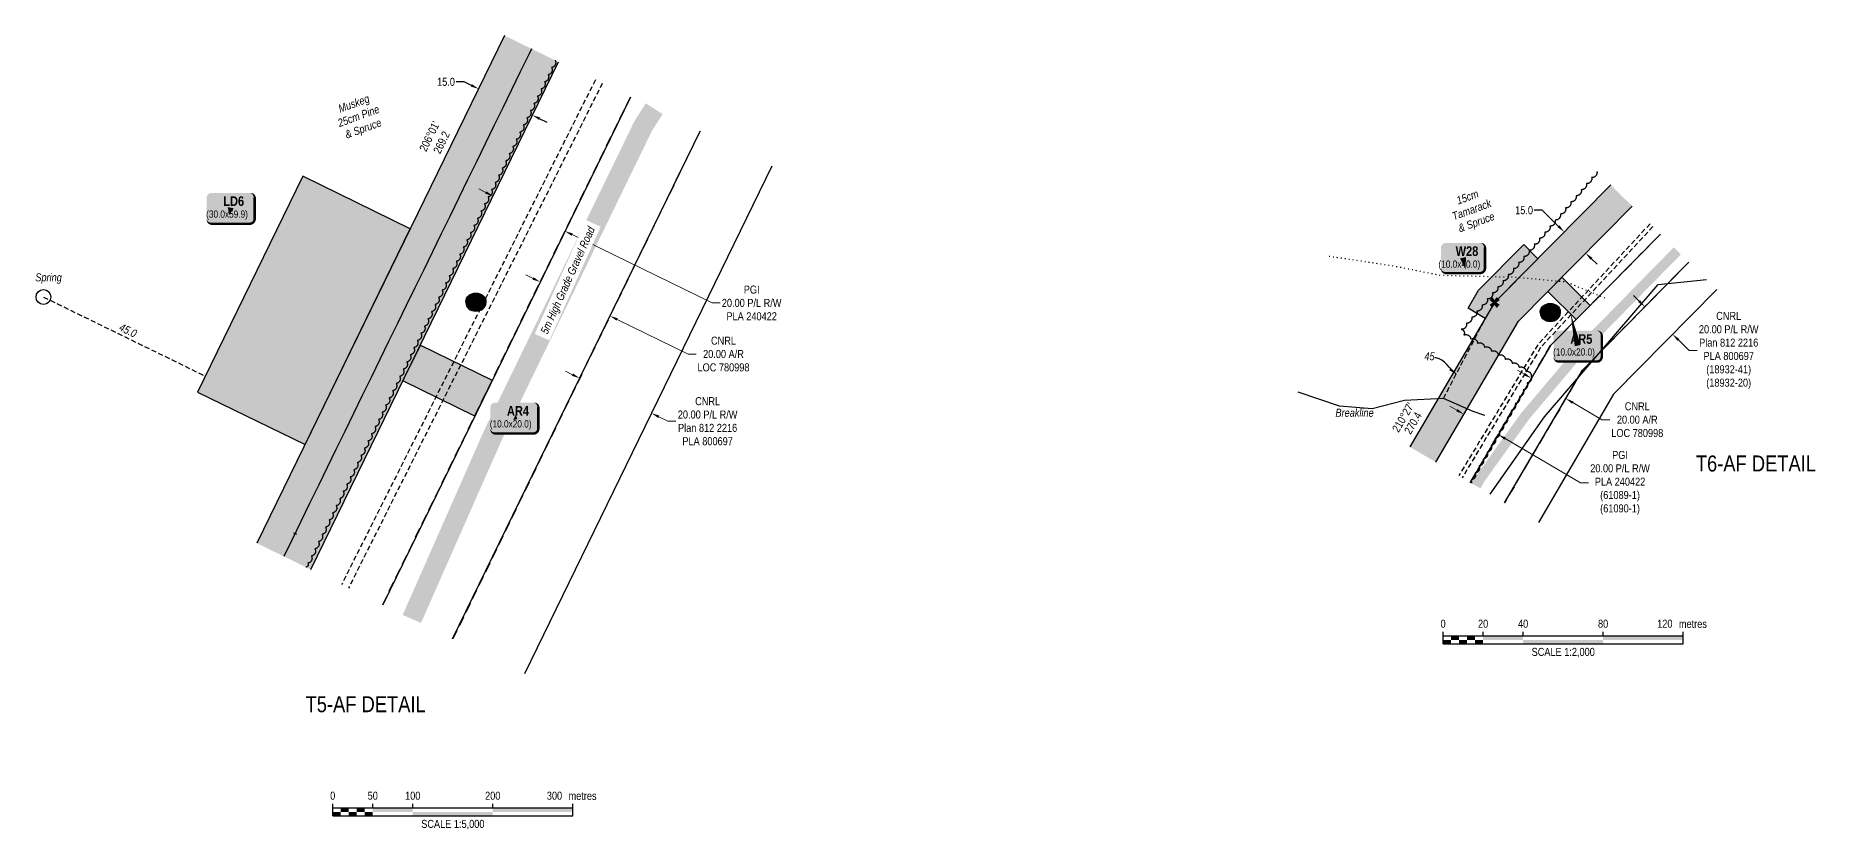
# Model space of a CAD drawing. Extents: x 406232 to 435383, y 6039561 to 6052989.
# Drawn here: x 433159 to 435383, y 6040658 to 6041649 of the extents above; entities that cross this region are included whole.
import ezdxf
from ezdxf.enums import TextEntityAlignment as Align

# ---------------------------------------------------------------- set-up
doc = ezdxf.new("R2010")
doc.units = 0
doc.header["$LTSCALE"] = 5
doc.header["$PDSIZE"] = 0.5
for name, pattern in [('0', [1, 1, 0]), ('foc-ACCESSROAD', [3.75, 2.5, -1.25]), ('foc-TIELINE', [1.875, 1.25, -0.625]), ('foc-TOPO', [1, 0.2, -0.8]), ('UG_PIPE', [1.875, 1.25, -0.625])]:
    doc.linetypes.add(name, pattern=pattern)
doc.layers.get('Defpoints').update_dxf_attribs({"color": 9})
for name, color, linetype in [('AS-PIPE-UG', 44, 'UG_PIPE'), ('AS-ROADS', 254, 'Continuous'), ('DETAIL-T', 7, 'Continuous'), ('F-AR', 190, 'foc-ACCESSROAD'), ('F-RW', 190, 'Continuous'), ('L-BD', 7, 'Continuous'), ('L-MON', 1, 'Continuous'), ('P-BUFFER-H 100m', 191, 'Continuous'), ('P-CHAINAGE-CL', 201, 'foc-TIELINE'), ('P-CROSSINGS', 250, 'Continuous'), ('P-PROPOSED', 10, 'Continuous'), ('P-PROPOSED-H', 21, 'Continuous'), ('P-TEMP-BLOCKS', 250, 'Continuous'), ('P-TEMP-H', 41, 'Continuous'), ('P-TEMP_LOG DECK', 46, 'Continuous'), ('P-TEMP_WORKSPACE', 46, 'Continuous'), ('P-TXT', 4, 'Continuous'), ('P-WORKAREA', 113, 'Continuous'), ('P-WORKAREA-H', 111, 'Continuous'), ('T-BUSH', 110, '0'), ('T-BUSH-T', 110, 'Continuous'), ('T-CREEK', 160, 'Continuous'), ('T-SLOPE', 48, 'Continuous'), ('T-TIE', 201, 'foc-TIELINE'), ('T-VEGETATION-CHANGE', 104, 'foc-TOPO'), ('WETLAND', 143, 'Continuous')]:
    doc.layers.add(name, color=color, linetype=linetype)
for name, color, linetype, lineweight in [('F-AR-T', 190, 'Continuous', 9), ('F-RW-T', 190, 'Continuous', 9), ('P-CHAINAGE-T', 201, 'Continuous', 18), ('T-TEXT', 48, 'Continuous', 18), ('T-TIE-T', 201, 'Continuous', 18)]:
    doc.layers.add(name, color=color, linetype=linetype, lineweight=lineweight)
doc.styles.add('80', font='ARIALN.TTF', dxfattribs={"height": 10})
doc.styles.add('80CG', font='ARIALN.TTF', dxfattribs={"height": 10})
doc.styles.add('80L', font='ARIALN.TTF', dxfattribs={"height": 10})
doc.styles.add('80LS', font='ARIALNI.TTF', dxfattribs={"height": 10})
doc.styles.add('BOLD', font='ARIALNB.TTF')
doc.styles.add('Crossing', font='ARIALN.TTF', dxfattribs={"height": 10})
doc.dimstyles.new('Compass 5 000', dxfattribs={"dimscale": 5, "dimtxt": 9, "dimasz": 2, "dimexe": 0.2, "dimexo": 0.0625, "dimgap": 0.5, "dimtad": 0, "dimtih": 1, "dimtoh": 1, "dimzin": 0, "dimdsep": 46, "dimtxsty": '80CG', "dimcen": 0.1, "dimse1": 1, "dimse2": 1, "dimclrd": 256, "dimclrt": 256, "dimaunit": 1, "dimadec": 4, "dimazin": 0, "dimtfac": 0.06, "dimtofl": 0, "dimtmove": 0, "dimatfit": 1, "dimfxl": 0.2, "dimtolj": 1, "dimtzin": 0, "dimlwd": -1, "dimarcsym": 0})

# ---------------------------------------------------------------- blocks, each defined once
blk = doc.blocks.new('*D1006')
at = {"layer": 'Defpoints', "color": 0, "transparency": 16777216}
for p in [(433736.8660698337, 6041632.67573477), (433804.2290846938, 6041599.780570769), (433712.4106758269, 6041582.595757368)]:
    blk.add_point(p, dxfattribs=at)
at = {"layer": 'P-TXT', "transparency": 16777216}
for p, q in [((433694.4390043833, 6041591.371805779), (433684.4390043835, 6041591.37180578)), ((433703.4248401071, 6041586.983781572), (433694.4390043833, 6041591.371805779)), ((433788.7595264066, 6041545.312569162), (433797.7453621263, 6041540.924544957))]:
    blk.add_line(p, q, dxfattribs=at)
for points in [[(433704.1561774747, 6041588.48142086), (433702.6935027395, 6041585.486142286), (433712.4106758269, 6041582.595757368)], [(433789.4908637742, 6041546.810208449), (433788.0281890391, 6041543.814929875), (433779.773690687, 6041549.700593366)]]:
    blk.add_solid(points, dxfattribs=at)
at = {"layer": 'P-TXT', "transparency": 16777216, "insert": (433671.6866169344, 6041591.37180578), "char_height": 10, "attachment_point": 5, "style": '80CG'}
blk.add_mtext('\\A1;15.0', dxfattribs=at)
blk = doc.blocks.new('xing3')
h = blk.add_hatch(color=250)
h.dxf.hatch_style = 1
edge = h.paths.add_edge_path()
edge.add_ellipse((0, -2.047489049626165), major_axis=(-12.5, 0), ratio=0.8162973455633619, start_angle=0, end_angle=180)
edge.add_line((12.5, -2.047489049626165), (12.5, 0))
edge.add_ellipse((0, 0), major_axis=(-12.5, 0), ratio=0.8162973455633619, start_angle=0, end_angle=180, ccw=False)
edge.add_line((-12.5, 0), (-12.5, -2.047489049626165))
at = {"layer": 'P-BUFFER-H 100m'}
h = blk.add_hatch(color=256, dxfattribs=at)
h.dxf.hatch_style = 1
edge = h.paths.add_edge_path()
edge.add_ellipse((0, 0), major_axis=(-12.5, 0), ratio=0.8162973455633619, start_angle=0, end_angle=360)
at = {"color": 250}
blk.add_ellipse((0, 0), major_axis=(-12.5, 0), ratio=0.8162973455633619, dxfattribs=at)
blk.add_ellipse((0, -2.047489049626165), major_axis=(-12.5, 0), ratio=0.8162973455633619, start_param=0, end_param=3.141592653589793, dxfattribs=at)
at = {"color": 250, "style": 'Crossing'}
blk.add_attdef('CROSSING', text='', height=9, dxfattribs=at).set_placement((0.08916442567715421, 0.0199513138486509), align=Align.MIDDLE_CENTER)
at = {"color": 250, "style": 'Crossing', "flags": 1}
for tag, p in [('DESCRIPTION', (0.08916442567715421, -25.770021277247)), ('OWNER', (0.08916442567715421, -12.49201765665748)), ('LOCATION', (0.08916442567715421, -39.30337514164421)), ('DWG_REF', (0.08916442567715421, -52.83672900604233))]:
    blk.add_attdef(tag, text='', height=9, dxfattribs=at).set_placement(p, align=Align.MIDDLE_CENTER)
blk = doc.blocks.new('*U1005')
h = blk.add_hatch(color=111)
edge = h.paths.add_edge_path()
edge.add_line((-23.99999999999998, -20), (23.99999999999998, -20))
edge.add_arc((23.99999999999998, -14), 6, 270, 360)
edge.add_line((29.99999999999998, -14), (29.99999999999998, 12.5))
edge.add_arc((23.99999999999998, 12.5), 6, 0, 90)
edge.add_line((23.99999999999998, 18.5), (-23.99999999999998, 18.5))
edge.add_arc((-23.99999999999998, 12.5), 6, 90, 180)
edge.add_line((-29.99999999999998, 12.5), (-29.99999999999998, -14))
edge.add_arc((-23.99999999999998, -14), 6, 180, 270)
at = {"color": 250, "flags": 128}
blk.add_lwpolyline([(-23.99999999999998, -20, 3, 3, 0), (23.99999999999998, -20, 3, 3, 0.414213562373095), (29.99999999999998, -14, 3, 3, 0), (29.99999999999998, 12.5, 3, 0, 0.414213562373095), (23.99999999999998, 18.5, 0, 0, 0), (-23.99999999999998, 18.5, 0, 0, 0.414213562373095), (-29.99999999999998, 12.5, 0, 0, 0), (-29.99999999999998, -14, 0, 3, 0.414213562373095)], format="xyseb", close=True, dxfattribs=at)
at = {"flags": 128}
blk.add_lwpolyline([(3.938525316005368, -1.87233112308131, 0, 7.499999999999999, 0), (-3.398394867633905e-15, 0, 0, 0, 0)], format="xyseb", dxfattribs=at)
at = {"color": 250}
for tag, p, height, style in [('TEMP_AREA_W1_001', (-9.212824010914055, 2.244292974654144), 12, 'BOLD'), ('ENTER_TEXT_001', (-30.65893587994544, -12.47010782646594), 9, '80')]:
    blk.add_attdef(tag, p, '', height=height, dxfattribs=dict(at, style=style))
blk = doc.blocks.new('*D1007')
at = {"layer": 'Defpoints', "color": 0, "transparency": 16777216}
for p in [(433871.3182773802, 6041288.118338178), (433961.0196588638, 6041244.37383867), (433928.4693366818, 6041177.626958482)]:
    blk.add_point(p, dxfattribs=at)
at = {"layer": 'F-RW-T', "transparency": 16777216}
for p, q in [((433829.7797862587, 6041225.754700981), (433820.7916173197, 6041230.137943973)), ((433937.457505621, 6041173.24371549), (433949.0116041063, 6041167.609150591)), ((433949.0116041063, 6041167.609150591), (433959.0116041065, 6041167.609150591))]:
    blk.add_line(p, q, dxfattribs=at)
for points in [[(433830.5103267573, 6041227.252729137), (433829.0492457596, 6041224.256672824), (433838.7679551977, 6041221.371457989)], [(433938.1880461196, 6041174.741743647), (433936.7269651219, 6041171.745687333), (433928.4693366818, 6041177.626958482)]]:
    blk.add_solid(points, dxfattribs=at)
at = {"layer": 'F-RW-T', "transparency": 16777216, "insert": (433998.551167544, 6041167.609150591), "char_height": 10, "attachment_point": 5, "style": '80CG'}
blk.add_mtext('\\A1;CNRL\\P20.00 P/L R/W\\PPlan 812 2216\\PPLA 800697', dxfattribs=at)
blk = doc.blocks.new('*D1008')
at = {"layer": 'Defpoints', "color": 0, "transparency": 16777216}
for p in [(433818.9193556728, 6041402.07533501), (433905.9988568963, 6041359.609247149), (433876.4863178034, 6041299.091848125)]:
    blk.add_point(p, dxfattribs=at)
at = {"layer": 'F-AR-T', "transparency": 16777216}
for p, q in [((433780.4186555964, 6041345.941195291), (433771.4304946132, 6041350.324454596)), ((433885.4744787868, 6041294.70858882), (433974.0591134934, 6041251.508492039)), ((433974.0591134934, 6041251.508492039), (433984.059113493, 6041251.508492038))]:
    blk.add_line(p, q, dxfattribs=at)
for points in [[(433781.1491988141, 6041347.439222123), (433779.6881123788, 6041344.443168461), (433789.4068165799, 6041341.557935986)], [(433886.2050220044, 6041296.206615651), (433884.7439355692, 6041293.21056199), (433876.4863178034, 6041299.091848125)]]:
    blk.add_solid(points, dxfattribs=at)
at = {"layer": 'F-AR-T', "transparency": 16777216, "insert": (434018.373574612, 6041251.50849204), "char_height": 10, "attachment_point": 5, "style": '80CG'}
blk.add_mtext('\\A1;CNRL\\P20.00 A/R\\PLOC 780998', dxfattribs=at)
blk = doc.blocks.new('*D1009')
at = {"layer": 'Defpoints', "color": 0, "transparency": 16777216}
for p in [(433750.35025462, 6041489.447014025), (433840.1672517955, 6041445.58696935), (433820.3361941003, 6041404.976749591)]:
    blk.add_point(p, dxfattribs=at)
at = {"layer": 'F-RW-T', "transparency": 16777216}
for p, q in [((433721.5333611991, 6041453.224818458), (433712.5475254729, 6041457.612842649)), ((433829.3220298265, 6041400.588725399), (434004.0148631204, 6041315.281537297)), ((434004.0148631204, 6041315.281537297), (434014.0148631204, 6041315.281537296))]:
    blk.add_line(p, q, dxfattribs=at)
for points in [[(433722.2646985643, 6041454.722457745), (433720.8020238339, 6041451.72717917), (433730.5191969252, 6041448.836794266)], [(433830.0533671917, 6041402.086364686), (433828.5906924612, 6041399.091086111), (433820.3361941003, 6041404.976749591)]]:
    blk.add_solid(points, dxfattribs=at)
at = {"layer": 'F-RW-T', "transparency": 16777216, "insert": (434053.5544265583, 6041315.281537296), "char_height": 10, "attachment_point": 5, "style": '80CG'}
blk.add_mtext('\\A1;PGI\\P20.00 P/L R/W\\PPLA 240422', dxfattribs=at)
blk = doc.blocks.new('*U536')
h = blk.add_hatch(color=191)
edge = h.paths.add_edge_path()
edge.add_line((-23.99999999999998, -20), (23.99999999999998, -20))
edge.add_arc((23.99999999999998, -14), 6, 270, 360)
edge.add_line((29.99999999999998, -14), (29.99999999999998, 12.5))
edge.add_arc((23.99999999999998, 12.5), 6, 0, 90)
edge.add_line((23.99999999999998, 18.5), (-23.99999999999998, 18.5))
edge.add_arc((-23.99999999999998, 12.5), 6, 90, 180)
edge.add_line((-29.99999999999998, 12.5), (-29.99999999999998, -14))
edge.add_arc((-23.99999999999998, -14), 6, 180, 270)
at = {"color": 250, "flags": 128}
blk.add_lwpolyline([(-23.99999999999998, -20, 3, 3, 0), (23.99999999999998, -20, 3, 3, 0.414213562373095), (29.99999999999998, -14, 3, 3, 0), (29.99999999999998, 12.5, 3, 0, 0.414213562373095), (23.99999999999998, 18.5, 0, 0, 0), (-23.99999999999998, 18.5, 0, 0, 0.414213562373095), (-29.99999999999998, 12.5, 0, 0, 0), (-29.99999999999998, -14, 0, 3, 0.414213562373095)], format="xyseb", close=True, dxfattribs=at)
at = {"flags": 128}
blk.add_lwpolyline([(-1.823643139789645, -9.321823147939796, 0, 7.5, 0), (-3.398394867633905e-15, 0, 0, 0, 0)], format="xyseb", dxfattribs=at)
at = {"color": 250}
for tag, p, height, style in [('TEMP_AREA_W1_001', (-9.212824010914055, 2.244292974654144), 12, 'BOLD'), ('ENTER_TEXT_001', (-30.65893587994544, -12.47010782646594), 9, '80')]:
    blk.add_attdef(tag, p, '', height=height, dxfattribs=dict(at, style=style))
blk = doc.blocks.new('*U635')
h = blk.add_hatch(color=111)
edge = h.paths.add_edge_path()
edge.add_line((-23.99999999999998, -20), (23.99999999999998, -20))
edge.add_arc((23.99999999999998, -14), 6, 270, 360)
edge.add_line((29.99999999999998, -14), (29.99999999999998, 12.5))
edge.add_arc((23.99999999999998, 12.5), 6, 0, 90)
edge.add_line((23.99999999999998, 18.5), (-23.99999999999998, 18.5))
edge.add_arc((-23.99999999999998, 12.5), 6, 90, 180)
edge.add_line((-29.99999999999998, 12.5), (-29.99999999999998, -14))
edge.add_arc((-23.99999999999998, -14), 6, 180, 270)
at = {"flags": 128}
blk.add_lwpolyline([(-8.887022135510774, 40.43095786426844, 0, 7.5, 0), (-3.398394867633904e-15, -3.944304526105059e-31, 0, 0, 0)], format="xyseb", dxfattribs=at)
at = {"color": 250, "flags": 128}
blk.add_lwpolyline([(-23.99999999999998, -20, 3, 3, 0), (23.99999999999998, -20, 3, 3, 0.414213562373095), (29.99999999999998, -14, 3, 3, 0), (29.99999999999998, 12.5, 3, 0, 0.414213562373095), (23.99999999999998, 18.5, 0, 0, 0), (-23.99999999999998, 18.5, 0, 0, 0.414213562373095), (-29.99999999999998, 12.5, 0, 0, 0), (-29.99999999999998, -14, 0, 3, 0.414213562373095)], format="xyseb", close=True, dxfattribs=at)
at = {"color": 250}
for tag, p, height, style in [('TEMP_AREA_W1_001', (-9.212824010914055, 2.244292974654144), 12, 'BOLD'), ('ENTER_TEXT_001', (-30.65893587994544, -12.47010782646594), 9, '80')]:
    blk.add_attdef(tag, p, '', height=height, dxfattribs=dict(at, style=style))
blk = doc.blocks.new('*U538')
h = blk.add_hatch(color=191)
edge = h.paths.add_edge_path()
edge.add_line((-21.49999999999998, -19.14915521729633), (21.49999999999998, -19.14915521729633))
edge.add_arc((21.49999999999998, -13.14915521729633), 6, 270, 360)
edge.add_line((27.49999999999998, -13.14915521729633), (27.49999999999998, 12.5))
edge.add_arc((21.49999999999998, 12.5), 6, 0, 90)
edge.add_line((21.49999999999998, 18.5), (-21.49999999999998, 18.5))
edge.add_arc((-21.49999999999998, 12.5), 6, 90, 180)
edge.add_line((-27.49999999999998, 12.5), (-27.49999999999998, -13.14915521729633))
edge.add_arc((-21.49999999999998, -13.14915521729633), 6, 180, 270)
at = {"color": 250, "flags": 128}
blk.add_lwpolyline([(-21.49999999999998, -19.14915521729633, 3, 3, 0), (21.49999999999998, -19.14915521729633, 3, 3, 0.414213562373095), (27.49999999999998, -13.14915521729633, 3, 3, 0), (27.49999999999998, 12.5, 3, 0, 0.414213562373095), (21.49999999999998, 18.5, 0, 0, 0), (-21.49999999999998, 18.5, 0, 0, 0.414213562373095), (-27.49999999999998, 12.5, 0, 0, 0), (-27.49999999999998, -13.14915521729633, 0, 3, 0.414213562373095)], format="xyseb", close=True, dxfattribs=at)
at = {"flags": 128}
blk.add_lwpolyline([(3.21835010522714, -14.80424082640029, 0, 7.5, 0), (-3.398394867633905e-15, 0, 0, 0, 0)], format="xyseb", dxfattribs=at)
at = {"color": 250}
for tag, p, height, style in [('TEMP_AREA_W1_001', (-9.212824010914055, 2.244292974654144), 12, 'BOLD'), ('ENTER_TEXT_001', (-30.65893587994544, -12.47010782646594), 9, '80')]:
    blk.add_attdef(tag, p, '', height=height, dxfattribs=dict(at, style=style))
blk = doc.blocks.new('*D1021')
at = {"layer": 'Defpoints', "color": 0, "transparency": 16777216}
for p in [(435086.5642497409, 6041421.906833075), (435068.8059503986, 6041403.923127824), (435113.23527291, 6041395.570101761)]:
    blk.add_point(p, dxfattribs=at)
at = {"layer": 'P-TXT', "transparency": 16777216}
for p, q in [((435041.3477893104, 6041431.037131149), (435031.3477893099, 6041431.037131149)), ((435061.6904306002, 6041410.949462431), (435041.3477893104, 6041431.037131149)), ((435102.5924933669, 6041370.560061905), (435109.7080131653, 6041363.533727298))]:
    blk.add_line(p, q, dxfattribs=at)
for points in [[(435062.8614863679, 6041412.135382397), (435060.519374832, 6041409.763542464), (435068.8059503986, 6041403.923127824)], [(435103.7635491346, 6041371.745981871), (435101.4214375988, 6041369.374141938), (435095.4769735686, 6041377.586396511)]]:
    blk.add_solid(points, dxfattribs=at)
at = {"layer": 'P-TXT', "transparency": 16777216, "insert": (435018.5954018612, 6041431.03713115), "char_height": 10, "attachment_point": 5, "style": '80CG'}
blk.add_mtext('\\A1;15.0', dxfattribs=at)
blk = doc.blocks.new('TEMP')
h = blk.add_hatch(color=255)
h.dxf.hatch_style = 1
h.paths.add_polyline_path([(-5.274161e-10, 0.2514284397220763), (-0.6656854269836912, 1.152061669657268), (-0.6656854269836914, 0.6656854303339061), (-1.152061663105632, 0.6656854303339061), (-0.2514284404497629, 5.273253e-10), (-1.152061661774314, -0.665685419564579), (-0.6656854224511335, -0.6656854195645793), (-0.6656854224511335, -1.152061655686338), (-5.273251e-10, -0.2514284436956587), (0.6656854183820542, -1.152061663420681), (0.6656854183820542, -0.6656854208922597), (1.152061656810019, -0.6656854053035205), (0.2514284429676993, 5.273253e-10), (1.152061671303363, 0.6656854258011663), (0.6656854287749412, 0.6656854258011663), (0.6656854131859291, 1.15206166422904)])
h.paths.add_polyline_path([(0.5656854229146121, 0.8485281473411305), (0.5656854319800914, 0.5656854258011663), (0.8485281444547581, 0.5656854258011663), (0.0831890339399251, 0), (0.8485281399220186, -0.5656854150320215), (0.5656854183820542, -0.5656854240973189), (0.5656854183820542, -0.8485281365719859), (0, -0.08318903609469999), (-0.5656854224511337, -0.8485281320390644), (-0.5656854224511337, -0.5656854195645792), (-0.8485281349258001, -0.5656854195645794), (-0.0831890328488955, 0), (-0.8485281394583584, 0.5656854303339058), (-0.5656854269836913, 0.5656854303339061), (-0.5656854269836913, 0.8485281428085727), (0, 0.0831890306941206)], flags=16)
h = blk.add_hatch(color=1)
h.dxf.hatch_style = 1
h.paths.add_polyline_path([(0, 0.0831890306941205), (-0.5656854269836911, 0.8485281428085727), (-0.5656854269836912, 0.5656854303339061), (-0.8485281394583578, 0.5656854303339061), (-0.0831890328488953, -1e-16), (-0.8485281349258001, -0.5656854195645793), (-0.5656854224511337, -0.5656854195645793), (-0.5656854224511337, -0.848528132039064), (0, -0.08318903609469999), (0.5656854183820542, -0.8485281365719856), (0.5656854183820542, -0.5656854240973191), (0.8485281399220184, -0.5656854150320213), (0.0831890339399251, -1e-16), (0.8485281444547581, 0.5656854258011663), (0.5656854319800914, 0.5656854258011663), (0.5656854229146121, 0.8485281473411308)])
at = {"color": 1}
for p, q in [((-0.0831890328488953, 0), (0.0831890339399252, 0)), ((0, 0.0831890306941205), (0, -0.08318903609469999))]:
    blk.add_line(p, q, dxfattribs=at)
at = {"color": 255, "flags": 128}
blk.add_lwpolyline([(-0.251428440449763, 5.27325e-10), (-1.152061663105632, 0.6656854303339061), (-0.6656854269836914, 0.6656854303339061), (-0.6656854269836914, 1.152061669657268), (-5.274159999999999e-10, 0.2514284397220763), (0.6656854131859291, 1.15206166422904), (0.6656854287749412, 0.6656854258011663), (1.152061671303363, 0.6656854258011663), (0.2514284429676991, 5.27325e-10), (1.152061656810019, -0.6656854053035204), (0.6656854183820542, -0.6656854208922596), (0.6656854183820542, -1.152061663420681), (-5.27325e-10, -0.2514284436956586), (-0.6656854224511335, -1.152061655686338), (-0.6656854224511335, -0.6656854195645793), (-1.152061661774314, -0.6656854195645793)], close=True, dxfattribs=at)
at = {"color": 1, "flags": 128}
blk.add_lwpolyline([(-0.0831890328488953, 0), (-0.8485281394583578, 0.5656854303339061), (-0.5656854269836913, 0.5656854303339061), (-0.5656854269836913, 0.8485281428085727), (0, 0.0831890306941205), (0.5656854229146121, 0.8485281473411305), (0.5656854319800914, 0.5656854258011663), (0.8485281444547581, 0.5656854258011663), (0.0831890339399252, 0), (0.8485281399220184, -0.5656854150320214), (0.5656854183820542, -0.5656854240973189), (0.5656854183820542, -0.8485281365719856), (0, -0.08318903609469999), (-0.5656854224511335, -0.848528132039064), (-0.5656854224511335, -0.5656854195645792), (-0.8485281349258001, -0.5656854195645792)], close=True, dxfattribs=at)
blk = doc.blocks.new('*D1022')
at = {"layer": 'Defpoints', "color": 0, "transparency": 16777216}
for p in [(435160.9819585262, 6041301.995778776), (435195.7371227513, 6041267.662030144), (435204.1706936467, 6041276.199115464)]:
    blk.add_point(p, dxfattribs=at)
at = {"layer": 'F-RW-T', "transparency": 16777216}
for p, q in [((435162.3014631756, 6041317.560670402), (435155.1873969296, 6041324.588476705)), ((435211.2847598926, 6041269.171309161), (435224.6593221715, 6041255.958916999)), ((435224.6593221715, 6041255.958916999), (435234.6593221719, 6041255.958917))]:
    blk.add_line(p, q, dxfattribs=at)
for points in [[(435163.4727642266, 6041318.746348109), (435161.1301621245, 6041316.374992693), (435169.4155294215, 6041310.532864098)], [(435212.4560609437, 6041270.356986869), (435210.1134588416, 6041267.985631453), (435204.1706936467, 6041276.199115464)]]:
    blk.add_solid(points, dxfattribs=at)
at = {"layer": 'F-RW-T', "transparency": 16777216, "insert": (435274.1988856099, 6041255.958916999), "char_height": 10, "attachment_point": 5, "style": '80CG'}
blk.add_mtext('\\A1;CNRL\\P20.00 P/L R/W\\PPlan 812 2216\\PPLA 800697\\P(18932-41)\\P(18932-20)', dxfattribs=at)
blk = doc.blocks.new('*D1023')
at = {"layer": 'Defpoints', "color": 0, "transparency": 16777216}
for p in [(435023.7706501861, 6041214.676345129), (435070.7355479253, 6041195.949104409), (435066.8516414086, 6041189.344007576)]:
    blk.add_point(p, dxfattribs=at)
at = {"layer": 'F-AR-T', "transparency": 16777216}
for p, q in [((435019.0343907704, 6041226.350242539), (435010.4142248374, 6041231.419043116)), ((435079.3557138583, 6041190.880303831), (435115.6709220842, 6041169.526358924)), ((435115.6709220842, 6041169.526358924), (435125.6709220842, 6041169.526358924))]:
    blk.add_line(p, q, dxfattribs=at)
for points in [[(435019.8791908668, 6041227.786936862), (435018.1895906739, 6041224.913548217), (435027.6545567028, 6041221.281441962)], [(435080.2005139547, 6041192.316998154), (435078.5109137618, 6041189.443609509), (435070.7355479253, 6041195.949104409)]]:
    blk.add_solid(points, dxfattribs=at)
at = {"layer": 'F-AR-T', "transparency": 16777216, "insert": (435159.9853832033, 6041169.526358925), "char_height": 10, "attachment_point": 5, "style": '80CG'}
blk.add_mtext('\\A1;CNRL\\P20.00 A/R\\PLOC 780998', dxfattribs=at)
blk = doc.blocks.new('*D1024')
at = {"layer": 'Defpoints', "color": 0, "transparency": 16777216}
for p in [(434956.4031784814, 6041198.706309687), (434999.4841696853, 6041173.373972159), (434986.3265976389, 6041150.997780269)]:
    blk.add_point(p, dxfattribs=at)
at = {"layer": 'F-RW-T', "transparency": 16777216}
for p, q in [((434934.6254405011, 6041181.398918374), (434926.0052745673, 6041186.467718949)), ((434994.9467635727, 6041145.928979693), (435088.9244484827, 6041090.668541903)), ((435088.9244484827, 6041090.668541903), (435098.9244484827, 6041090.668541902))]:
    blk.add_line(p, q, dxfattribs=at)
for points in [[(434935.4702405971, 6041182.835612696), (434933.7806404051, 6041179.96222405), (434943.245606435, 6041176.330117797)], [(434995.7915636688, 6041147.365674015), (434994.1019634767, 6041144.49228537), (434986.3265976389, 6041150.997780269)]]:
    blk.add_solid(points, dxfattribs=at)
at = {"layer": 'F-RW-T', "transparency": 16777216, "insert": (435138.4640119211, 6041090.668541902), "char_height": 10, "attachment_point": 5, "style": '80CG'}
blk.add_mtext('\\A1;PGI\\P20.00 P/L R/W\\PPLA 240422\\P(61089-1)\\P(61090-1)', dxfattribs=at)
blk = doc.blocks.new('*U388')
at = {"color": 0}
for p, q in [((-150.0000000000342, 0), (-150.0000000000342, 15.00000000000273)), ((-150.0000000000342, 10.00000000000182), (150.2392182250246, 10.00000000000159)), ((-150.0000000000342, 0), (150.2392182250246, -2.274e-13)), ((-100.0000000000232, 10.00000000000182), (-100.0000000000232, 15.00000000000273)), ((-50.00000000001134, 10.00000000000182), (-50.00000000001134, 15.00000000000273)), ((50.00000000001134, 10.00000000000182), (50.00000000001134, 15.00000000000273)), ((150.2392182250246, -2.274e-13), (150.2392182250246, 15.0000000000025))]:
    blk.add_line(p, q, dxfattribs=at)
for points in [[(-150.0000000000342, 5.000000000000909), (-140.0000000000233, 5.000000000000909), (-150.0000000000342, 0), (-140.0000000000233, 0)], [(-140.0000000000342, 10.00000000000091), (-130.0000000000232, 10.00000000000091), (-140.0000000000342, 5), (-130.0000000000232, 5)], [(-130.0000000000342, 5.000000000000909), (-120.0000000000233, 5.000000000000909), (-130.0000000000342, 0), (-120.0000000000233, 0)], [(-120.0000000000342, 10.00000000000091), (-110.0000000000233, 10.00000000000091), (-120.0000000000342, 5), (-110.0000000000233, 5)], [(-110.0000000000342, 5.000000000000909), (-100.0000000000232, 5.000000000000909), (-110.0000000000342, 0), (-100.0000000000232, 0)], [(-100.0000000000232, 10.00000000000182), (-50.00000000001134, 10.00000000000182), (-100.0000000000232, 5.000000000000909), (-50.00000000001134, 5.000000000000909)], [(-50.00000000001134, 5.000000000000909), (50.00000000001134, 5.000000000000909), (-50.00000000001134, 0), (50.00000000001134, 0)], [(50.00000000001134, 10.00000000000182), (150.2392182250246, 10.00000000000159), (50.00000000001134, 5.000000000000909), (150.2392182250246, 5.000000000000682)]]:
    blk.add_solid(points, dxfattribs=at)
at = {"color": 0, "style": '80'}
blk.add_text('metres', height=10.00000000000227, dxfattribs=at).set_placement((162.2392182250246, 20.0000000000025), align=Align.CENTER)
for s, insert, char_height, attachment_point in [('0', (-150.0000000000342, 30.21145975443656), 10, 2), ('50', (-100.0000000000232, 30.21145975443656), 10, 2), ('100', (-50.00000000001134, 30.21145975443656), 10, 2), ('200', (50.00000000001134, 30.21145975443656), 10, 2), ('300', (136.6959500629242, 30.21828103683765), 10, 3), ('SCALE 1:5,000', (0.1196091124951968, -5.000000000000114), 10.00000000000227, 2)]:
    blk.add_mtext(s, dxfattribs=dict(at, insert=insert, char_height=char_height, attachment_point=attachment_point))
blk = doc.blocks.new('*U379')
at = {"color": 0}
for p, q in [((-150.0000000000342, 0), (-150.0000000000342, 15.00000000000273)), ((-150.0000000000342, 10.00000000000182), (150.2392182250246, 10.00000000000159)), ((-150.0000000000342, 0), (150.2392182250246, -2.274e-13)), ((-100.0000000000232, 10.00000000000182), (-100.0000000000232, 15.00000000000273)), ((-50.00000000001134, 10.00000000000182), (-50.00000000001134, 15.00000000000273)), ((50.00000000001134, 10.00000000000182), (50.00000000001134, 15.00000000000273)), ((150.2392182250246, -2.274e-13), (150.2392182250246, 15.0000000000025))]:
    blk.add_line(p, q, dxfattribs=at)
for points in [[(-150.0000000000342, 5.000000000000909), (-140.0000000000233, 5.000000000000909), (-150.0000000000342, 0), (-140.0000000000233, 0)], [(-140.0000000000342, 10.00000000000091), (-130.0000000000232, 10.00000000000091), (-140.0000000000342, 5), (-130.0000000000232, 5)], [(-130.0000000000342, 5.000000000000909), (-120.0000000000233, 5.000000000000909), (-130.0000000000342, 0), (-120.0000000000233, 0)], [(-120.0000000000342, 10.00000000000091), (-110.0000000000233, 10.00000000000091), (-120.0000000000342, 5), (-110.0000000000233, 5)], [(-110.0000000000342, 5.000000000000909), (-100.0000000000232, 5.000000000000909), (-110.0000000000342, 0), (-100.0000000000232, 0)], [(-100.0000000000232, 10.00000000000182), (-50.00000000001134, 10.00000000000182), (-100.0000000000232, 5.000000000000909), (-50.00000000001134, 5.000000000000909)], [(-50.00000000001134, 5.000000000000909), (50.00000000001134, 5.000000000000909), (-50.00000000001134, 0), (50.00000000001134, 0)], [(50.00000000001134, 10.00000000000182), (150.2392182250246, 10.00000000000159), (50.00000000001134, 5.000000000000909), (150.2392182250246, 5.000000000000682)]]:
    blk.add_solid(points, dxfattribs=at)
at = {"color": 0, "style": '80'}
blk.add_text('metres', height=10.00000000000227, dxfattribs=at).set_placement((162.2392182250246, 20.0000000000025), align=Align.CENTER)
for s, insert, char_height, attachment_point in [('0', (-150.0000000000342, 30.21145975443656), 10, 2), ('20', (-100.0000000000232, 30.21145975443656), 10, 2), ('40', (-50.00000000001134, 30.21145975443656), 10, 2), ('80', (50.00000000001134, 30.21145975443656), 10, 2), ('120', (136.6959500629242, 30.21828103683765), 10, 3), ('SCALE 1:2,000', (0.1196091124951968, -5.000000000000114), 10.00000000000227, 2)]:
    blk.add_mtext(s, dxfattribs=dict(at, insert=insert, char_height=char_height, attachment_point=attachment_point))

msp = doc.modelspace()

# ---------------------------------------------------------------- hatches: boundary and pattern name
at = {"layer": 'P-PROPOSED-H'}
h = msp.add_hatch(color=256, dxfattribs=at)
h.dxf.hatch_style = 1
h.paths.add_polyline_path([(433435.3961716792, 6041015.322943719), (433502.7591865042, 6040982.427779854), (433812.2509097698, 6041616.207736967), (433744.8878949452, 6041649.10290082)])
h = msp.add_hatch(color=256, dxfattribs=at)
h.dxf.hatch_style = 1
h.paths.add_polyline_path([(434875.8122344994, 6041135.598987781), (434908.1231059218, 6041116.599659361), (435011.7002510608, 6041292.746296932), (435153.4996666251, 6041436.345571027), (435126.8340912209, 6041462.687819266), (434981.7529138708, 6041315.76512801)])
at = {"layer": 'P-TEMP-H'}
h = msp.add_hatch(color=256, dxfattribs=at)
h.dxf.hatch_style = 1
h.paths.add_polyline_path([(433361.2722005636, 6041204.075771338), (433495.5491434408, 6041138.504744745), (433627.1297989023, 6041407.956803936), (433492.8528560284, 6041473.527830631)])
h = msp.add_hatch(color=256, dxfattribs=at)
h.dxf.hatch_style = 1
h.paths.add_polyline_path([(435035.9042085146, 6041370.603764481), (434981.7529138708, 6041315.76512801), (434970.1528035345, 6041296.037605761), (434948.6122225853, 6041308.703824718), (434961.7880224122, 6041331.111015388), (435018.1235264016, 6041388.161585327)])
at = {"layer": 'P-WORKAREA-H'}
h = msp.add_hatch(color=256, dxfattribs=at)
h.dxf.hatch_style = 1
h.paths.add_polyline_path([(435065.6644428641, 6041347.395455677), (435101.2256662106, 6041312.27995305), (435083.6678453392, 6041294.499270943), (435048.1066219928, 6041329.61477357)])
h = msp.add_hatch(color=256, dxfattribs=at)
h.dxf.hatch_style = 1
h.paths.add_polyline_path([(433639.6675406285, 6041262.789948751), (433729.4845378613, 6041218.929904148), (433707.5544286181, 6041174.021227505), (433617.7374313853, 6041217.881272201)])

# ---------------------------------------------------------------- linework, layer by layer
at = {"layer": 'AS-PIPE-UG', "flags": 128}
for points in [[(433858.282928889, 6041593.729069457), (433541.2629854793, 6040963.625343835)], [(433866.9571567338, 6041589.493211744), (433549.9372133111, 6040959.389486119)], [(435175.9812344789, 6041414.136598142), (435036.1495004966, 6041263.827990626), (434937.0392588203, 6041099.596481743)], [(435179.4959021012, 6041410.664546818), (435039.7969913795, 6041260.49871431), (434941.2143449525, 6041097.141461833)]]:
    msp.add_lwpolyline(points, dxfattribs=at)
at = {"layer": 'AS-ROADS', "flags": 128}
for points, const_width in [([(433629.0189375217, 6040920.77176269), (433730.8710366513, 6041151.345777234), (433918.0310366476, 6041536.185777448), (433931.7879888366, 6041557.834580502)], 24.98849299999982), ([(434958.7316217491, 6041086.841012469), (434963.4120005, 6041095.420490642), (435019.4370004985, 6041173.462990631), (435097.6545004926, 6041265.957990633), (435210.1366364761, 6041380.395339494)], 12.49424649999994), ([(434958.7316217427, 6041086.841012473), (434963.4120004991, 6041095.420490656), (435019.4370004985, 6041173.46299065), (435097.6545004917, 6041265.957990651), (435210.1366364704, 6041380.395339497)], 12.49424649999993)]:
    msp.add_lwpolyline(points, dxfattribs=dict(at, const_width=const_width))
at = {"layer": 'Defpoints'}
msp.add_polyline3d([(433778.5694023303, 6041632.655318907, 4252.936110600243), (433775.4609262269, 6041626.289753329, 4251.470587092071), (433764.4958716061, 6041603.83541513, 4246.086995822076), (433753.5308169861, 6041581.381076852, 4240.424883927532), (433742.5657623676, 6041558.926738514, 4238.559084061553), (433731.6007077405, 6041536.47240031, 4238.010934997837), (433720.6356531174, 6041514.018061956, 4237.102143877634), (433709.6705984993, 6041491.563723761, 4236.697416314905), (433698.7055438792, 6041469.109385482, 4236.86635867598), (433687.7404892584, 6041446.655047129, 4237.380611272484), (433676.7754346454, 6041424.20070894, 4237.485477889177), (433665.8103800222, 6041401.746370592, 4236.60441995835), (433654.8453253998, 6041379.292032314, 4237.464301687379), (433643.8802707813, 6041356.837694124, 4238.401784673035), (433632.9152161566, 6041334.383355771, 4238.903752053766), (433621.9501615358, 6041311.929017561, 4239.643621555717), (433610.9851069177, 6041289.474679297, 4240.184933023012), (433600.0200522954, 6041267.020340944, 4240.664789702721), (433589.0549976722, 6041244.56600274, 4238.411781607401), (433578.0899430591, 6041222.111664401, 4235.812603396811), (433567.124888436, 6041199.657326128, 4232.747986031987), (433556.1598338136, 6041177.202987924, 4229.619333349574), (433545.1947791951, 6041154.748649586, 4225.033247434277), (433534.2297245704, 6041132.294311382, 4223.403131224994), (433523.2646699496, 6041109.839973097, 4221.997060755055), (433512.2996153315, 6041087.385634759, 4220.898804173094), (433501.3345607087, 6041064.931296554, 4218.468009991579), (433490.369506086, 6041042.476958201, 4217.903176081149), (433479.4044514729, 6041020.022619938, 4216.757406918521), (433469.0776790531, 6040998.875361812, 4215.90898213863)], dxfattribs=at)
at = {"layer": 'Defpoints', "color": 2}
msp.add_point((433168.807030282, 6041322.711210401), dxfattribs=at)
msp.add_point((433168.807030282, 6041322.711210401), dxfattribs=at)
at = {"layer": 'F-AR'}
for points in [[(433592.5761837373, 6040938.567735157), (433902.0679069569, 6041572.347692278)], [(433989.0346147267, 6041529.879520235), (433680.2674798699, 6040895.745727218)], [(434951.2040971458, 6041091.267321809), (435051.6298757735, 6041262.054643732), (435189.0536263099, 6041401.222712564)], [(435224.2930116159, 6041366.410614141), (435091.5595004983, 6041231.362990574), (434994.2850883633, 6041065.934984274)]]:
    msp.add_lwpolyline(points, dxfattribs=at)
at = {"layer": 'F-RW'}
for points in [[(433502.7591865177, 6040982.427779854), (433812.2509097953, 6041616.207736945)], [(433902.0679069569, 6041572.347692278), (433592.5761837373, 6040938.567735157)], [(433679.8789202309, 6040895.935471286), (433989.0346147267, 6041529.879520235)], [(434078.86042199, 6041486.015173354), (433769.7058777394, 6040852.070562723)], [(434908.1231059319, 6041116.599659354), (435011.7002510518, 6041292.746296879), (435153.4996666432, 6041436.34557101)], [(434908.1231059377, 6041116.599659352), (435011.700251052, 6041292.746296862), (435153.4996666474, 6041436.345571007)], [(435189.0536263099, 6041401.222712564), (435051.6298757735, 6041262.054643732), (434951.2040971509, 6041091.267321806)], [(435189.053626304, 6041401.222712568), (435051.6298757726, 6041262.054643745), (434951.2040971459, 6041091.26732181)], [(434994.285088363, 6041065.934984275), (435091.559500501, 6041231.362990574), (435224.2930116142, 6041366.410614142)], [(435259.2115119817, 6041331.915509881), (435130.3584243304, 6041201.480867562), (435036.3827063463, 6041041.180886503)]]:
    msp.add_lwpolyline(points, dxfattribs=at)
at = {"layer": 'P-CHAINAGE-CL'}
msp.add_line((433481.3080577341, 6041028.476622356), (433484.9007518532, 6041026.72221361), dxfattribs=at)
at = {"layer": 'P-PROPOSED', "flags": 128}
for points in [[(433744.8878949382, 6041649.10290082), (433435.3961716801, 6041015.322943727)], [(433502.7591865051, 6040982.427779858), (433812.2509097657, 6041616.20773696)], [(435126.8340912216, 6041462.687819269), (434981.7529138708, 6041315.76512801), (434875.8122344992, 6041135.598987782)], [(434908.1231059215, 6041116.599659361), (435011.7002510608, 6041292.746296932), (435153.4996666263, 6041436.345571031)]]:
    msp.add_lwpolyline(points, dxfattribs=at)
at = {"layer": 'P-TEMP_LOG DECK', "flags": 128}
msp.add_lwpolyline([(433361.2722005636, 6041204.075771338), (433495.5491434408, 6041138.504744745), (433627.1297989023, 6041407.956803936), (433492.8528560284, 6041473.527830631)], close=True, dxfattribs=at)
at = {"layer": 'P-TEMP_WORKSPACE', "flags": 128}
msp.add_lwpolyline([(435035.9042085146, 6041370.603764481), (434981.7529138708, 6041315.76512801), (434970.1528035345, 6041296.037605761), (434948.6122225853, 6041308.703824718), (434961.7880224122, 6041331.111015388), (435018.1235264016, 6041388.161585327)], close=True, dxfattribs=at)
at = {"layer": 'P-WORKAREA', "flags": 128}
for points in [[(435065.6644428641, 6041347.395455677), (435101.2256662106, 6041312.27995305), (435083.6678453392, 6041294.499270943), (435048.1066219928, 6041329.61477357)], [(433639.6675406285, 6041262.789948751), (433729.4845378613, 6041218.929904148), (433707.5544286181, 6041174.021227505), (433617.7374313853, 6041217.881272201)]]:
    msp.add_lwpolyline(points, close=True, dxfattribs=at)
at = {"layer": 'T-BUSH', "flags": 128}
for points in [[(433808.0742161202, 6041618.257488799, -0.52056705), (433803.6608675384, 6041609.289149432, -0.52056705), (433799.2475189572, 6041600.320810058, -0.52056705), (433794.8341703753, 6041591.352470685, -0.52056705), (433790.4208217941, 6041582.384131311, -0.52056705), (433786.0074732123, 6041573.415791932, -0.52056705), (433781.5941246307, 6041564.447452557, -0.52056705), (433777.1807760496, 6041555.479113184, -0.52056705), (433772.7674274677, 6041546.510773816, -0.52056705), (433768.3540788865, 6041537.542434443, -0.52056705), (433763.9407303046, 6041528.574095068, -0.52056705), (433759.5273817235, 6041519.60575569, -0.52056705), (433755.1140331416, 6041510.637416316, -0.52056705), (433750.7006845604, 6041501.669076942, -0.52056705), (433746.2873359785, 6041492.700737575, -0.52056705), (433741.873987397, 6041483.732398201, -0.52056705), (433737.4606388158, 6041474.764058827, -0.52056705), (433733.047290234, 6041465.795719453, -0.52056705), (433728.6339416528, 6041456.827380074, -0.52056705), (433724.2205930709, 6041447.8590407, -0.52056705), (433719.8072444897, 6041438.890701327, -0.52056705), (433715.3938959079, 6041429.922361959, -0.52056705), (433710.9805473263, 6041420.954022585, -0.52056705), (433706.5671987451, 6041411.985683212, -0.52056705), (433702.1538501633, 6041403.017343832, -0.52056705), (433697.7405015821, 6041394.049004459, -0.52056705), (433693.3271530002, 6041385.080665085, -0.52056705), (433688.913804419, 6041376.112325718, -0.52056705), (433684.5004558372, 6041367.143986343, -0.52056705), (433680.0871072561, 6041358.17564697, -0.52056705), (433675.6737586741, 6041349.207307596, -0.52056705), (433671.2604100926, 6041340.238968217, -0.52056705), (433666.8470615114, 6041331.270628843, -0.52056705), (433662.4337129295, 6041322.302289469, -0.52056705), (433658.0203643484, 6041313.333950102, -0.52056705), (433653.6070157665, 6041304.365610728, -0.52056705), (433649.1936671854, 6041295.397271355, -0.52056705), (433644.7803186034, 6041286.428931975, -0.52056705), (433640.3669700219, 6041277.460592601, -0.52056705), (433635.9536214407, 6041268.492253227, -0.52056705), (433631.5402728589, 6041259.52391386, -0.52056705), (433627.1269242777, 6041250.555574486, -0.52056705), (433622.7135756958, 6041241.587235113, -0.52056705), (433618.3002271147, 6041232.618895738, -0.52056705), (433613.8868785328, 6041223.650556359, -0.52056705), (433609.4735299516, 6041214.682216986, -0.52056705), (433605.0601813697, 6041205.713877612, -0.52056705), (433600.6468327882, 6041196.745538245, -0.52056705), (433596.233484207, 6041187.777198871, -0.52056705), (433591.8201356251, 6041178.808859497, -0.52056705), (433587.406787044, 6041169.840520117, -0.52056705), (433582.9934384621, 6041160.872180744, -0.52056705), (433578.580089881, 6041151.90384137, -0.52056705), (433574.166741299, 6041142.935502003, -0.52056705), (433569.7533927175, 6041133.967162629, -0.52056705), (433565.3400441363, 6041124.998823255, -0.52056705), (433560.9266955545, 6041116.030483882, -0.52056705), (433556.5133469733, 6041107.062144502, -0.52056705), (433552.0999983914, 6041098.093805129, -0.52056705), (433547.6866498103, 6041089.125465754, -0.52056705), (433543.2733012284, 6041080.157126388, -0.52056705), (433538.8599526472, 6041071.188787013, -0.52056705), (433534.4466040653, 6041062.22044764, -0.52056705), (433530.0332554838, 6041053.25210826, -0.52056705), (433525.6199069026, 6041044.283768887, -0.52056705), (433521.2065583207, 6041035.315429512, -0.52056705), (433516.7932097396, 6041026.347090146, -0.52056705), (433512.3798611577, 6041017.378750772, -0.52056705), (433507.9665125766, 6041008.410411398, -0.52056705), (433503.5531639946, 6040999.442072025, -0.52056705), (433499.1398154131, 6040990.473732645, -0.52056705), (433496.6527876856, 6040985.419858414, -0.52056705)], [(435109.5092500864, 6041479.511514534, -0.5205670500108999), (435102.9924673733, 6041471.932576592, -0.52056705), (435096.4756846601, 6041464.353638708, -0.52056705), (435089.9589019467, 6041456.774700765, -0.52056705), (435083.4421192335, 6041449.195762881, -0.52056705), (435076.9253365204, 6041441.616824939, -0.52056705), (435070.4085538089, 6041434.037887054, -0.52056705), (435063.8917710957, 6041426.458949112, -0.52056705), (435057.3749883826, 6041418.880011228, -0.52056705), (435050.8582056694, 6041411.301073286, -0.52056705), (435044.3414229566, 6041403.722135402, -0.52056705), (435037.8246402419, 6041396.143197459, -0.52056705), (435031.3078575288, 6041388.564259576, -0.52056705), (435024.7910748157, 6041380.985321633, -0.52056705), (435018.2742921025, 6041373.406383749, -0.52056705), (435011.7575093891, 6041365.827445825, -0.52056705), (435005.240726676, 6041358.248507904, -0.52056705), (434998.723943964, 6041350.669569998, -0.52056705), (434992.2071612513, 6041343.090632077, -0.52056705), (434985.6903785382, 6041335.511694171, -0.52056705), (434979.173595825, 6041327.932756251, -0.52056705), (434972.6568131121, 6041320.353818346, -0.52056705), (434966.1400303975, 6041312.774880424, -0.52056705), (434959.6232476844, 6041305.195942519, -0.52056705), (434953.1064649712, 6041297.617004598, -0.52056705), (434946.5896822581, 6041290.038066693, -0.52056705), (434940.0728995447, 6041282.459128771, -0.52056705), (434943.3008693834, 6041275.249842196, -0.52056705), (434951.9295342608, 6041270.204557321, -0.52056705), (434960.5581991356, 6041265.159272459, -0.52056705), (434969.186864013, 6041260.113987599, -0.52056705), (434977.8155288877, 6041255.068702742, -0.52056705), (434986.4441937656, 6041250.023417905, -0.52056705), (434995.0728586399, 6041244.978133055, -0.52056705), (435003.7015235179, 6041239.932848204, -0.52056705), (435012.3301883922, 6041234.887563348, -0.52056705), (435020.9588532686, 6041229.842278492, -0.52056705), (435027.4224365375, 6041224.224085032, -0.52056705), (435022.4184267293, 6041215.571418257, -0.52056705), (435017.4144169219, 6041206.918751443, -0.52056705), (435012.410407112, 6041198.266084668, -0.52056705), (435007.406397305, 6041189.613417854, -0.52056705), (435002.4023874961, 6041180.960751079, -0.52056705), (434997.3983776863, 6041172.30808427, -0.52056705), (434992.3943678792, 6041163.655417483, -0.52056705), (434987.3903580704, 6041155.002750681, -0.52056705), (434982.3863482605, 6041146.350083894, -0.52056705), (434977.3823384534, 6041137.697417092, -0.52056705), (434972.3783286442, 6041129.044750305, -0.52056705), (434967.3743188347, 6041120.392083502, -0.52056705), (434962.3703090274, 6041111.739416716, -0.52056705), (434957.3662992173, 6041103.086749913, -0.52056705), (434952.362289409, 6041094.434083126, -0.1726243820965533), (434952.7451499274, 6041090.361157209, -0.1726243820965533)]]:
    msp.add_lwpolyline(points, format="xyb", dxfattribs=at)
at = {"layer": 'T-CREEK'}
msp.add_circle((433168.807030282, 6041322.711210401), 9.246081605809403, dxfattribs=at)
at = {"layer": 'T-SLOPE', "flags": 128}
msp.add_lwpolyline([(434969.4820005019, 6041174.660490573), (434969.4620005022, 6041174.650490627), (434954.8170005044, 6041179.757990555), (434917.9445005021, 6041196.195490622), (434869.0270005058, 6041193.71549062), (434828.749500502, 6041183.187990607), (434787.9020005009, 6041186.57049062), (434736.3995005041, 6041204.042990565)], dxfattribs=at)
at = {"layer": 'T-TIE'}
msp.add_line((433168.807030282, 6041322.711210401), (433370.9915312724, 6041223.979104885), dxfattribs=at)
at = {"layer": 'T-TIE', "flags": 128}
msp.add_lwpolyline([(434917.9445005021, 6041196.195490622), (434970.1528035345, 6041296.037605761)], dxfattribs=at)
at = {"layer": 'T-VEGETATION-CHANGE', "flags": 128}
msp.add_lwpolyline([(435119.6008900877, 6041321.392888372), (435071.4964196581, 6041341.330340008), (435008.1393122522, 6041347.194252172), (434914.2769309234, 6041349.539830672), (434855.6129425946, 6041361.267723384), (434773.7384569208, 6041373.599834749)], dxfattribs=at)
at = {"layer": 'WETLAND'}
msp.add_lwpolyline([(434976.1726184579, 6041076.585417055), (435043.9897504814, 6041173.088490092), (435186.2035004797, 6041338.453240115), (435246.3002634933, 6041344.670206034)], dxfattribs=at)

# ---------------------------------------------------------------- block references
at = {"layer": 'DETAIL-T', "xscale": 0.99954368, "yscale": 0.99954368, "zscale": 0.99954368}
for name, p in [('*U379', (435067.342840153, 6040889.600543405)), ('*U388', (433680.1249930749, 6040674.866764197))]:
    msp.add_blockref(name, p, dxfattribs=at)
at = {"layer": 'L-MON', "xscale": 4.997718399999945, "yscale": 4.997718399999945, "zscale": 12.49429599999985}
msp.add_blockref('TEMP', (434981.7529138708, 6041315.76512801), dxfattribs=at)
at = {"layer": 'P-CROSSINGS', "xscale": 0.99954368, "yscale": 0.99954368, "zscale": 0.99954368}
for p, values in [((433709.0181801029, 6041317.335052134), {'CROSSING': 'T5'}), ((435051.313137998, 6041304.568631293), {'CROSSING': 'T6'})]:
    msp.add_blockref('xing3', p, dxfattribs=at).add_auto_attribs(values)
at = {"layer": 'P-TEMP-BLOCKS', "color": 6, "xscale": 0.99954368, "yscale": 0.99954368, "zscale": 0.99954368}
msp.add_blockref('*U536', (433402.7005516426, 6041434.215552039), dxfattribs=at).add_auto_attribs({'TEMP_AREA_W1_001': 'LD6', 'ENTER_TEXT_001': '(30.0x59.9)'})
at = {"layer": 'P-TEMP-BLOCKS'}
for name, p, values in [('*U538', (434942.2874908024, 6041371.772512878), {'TEMP_AREA_W1_001': 'W28', 'ENTER_TEXT_001': '(10.0x40.0)'}), ('*U635', (435085.5472956086, 6041262.081604738), {'TEMP_AREA_W1_001': 'AR5', 'ENTER_TEXT_001': '(10.0x20.0)'})]:
    msp.add_blockref(name, p, dxfattribs=at).add_auto_attribs(values)
at = {"layer": 'P-TEMP-BLOCKS', "xscale": 0.99954368, "yscale": 0.99954368, "zscale": 0.99954368}
msp.add_blockref('*U1005', (433757.0842807372, 6041172.330221462), dxfattribs=at).add_auto_attribs({'TEMP_AREA_W1_001': 'AR4', 'ENTER_TEXT_001': '(10.0x20.0)'})

# ---------------------------------------------------------------- texts
at = {"layer": 'Defpoints', "color": 3, "char_height": 19.99087359999993, "width": 185.8856963016044, "attachment_point": 5, "style": '80CG'}
for s, insert in [('T6-AF DETAIL', (435308.2274267959, 6041114.735212672)), ('T5-AF DETAIL', (433571.3060870596, 6040814.178256487))]:
    msp.add_mtext(s, dxfattribs=dict(at, insert=insert))
at = {"layer": 'L-BD', "color": 5, "style": '80L'}
for s, height, rotation, p in [("206°01'", 9.995436799999979, 63.97249999502959, (433651.0379603722, 6041523.368058964)), ('269.2', 9.995436799999979, 63.97249999502959, (433666.0360430024, 6041515.714506521)), ("210°27'", 9.995436799999908, 59.54379999999449, (434867.4134611279, 6041172.489319273, -2116.840956865404)), ('270.4', 9.995436799999908, 59.54379999999449, (434879.6915922686, 6041165.269574446, -2116.840956865404))]:
    msp.add_text(s, height=height, rotation=rotation, dxfattribs=at).set_placement(p, align=Align.MIDDLE)
at = {"layer": 'P-CHAINAGE-T', "style": '80LS'}
msp.add_text('45.0', height=9.995436799999979, rotation=333.9724999889397, dxfattribs=at).set_placement((433274.4188219262, 6041281.073416944), align=Align.MIDDLE)
at = {"layer": 'T-BUSH-T', "attachment_point": 1, "rotation": 19.99999999999989, "style": '80L'}
for s, insert, char_height in [('\\pi14.43222;{\\fArial Narrow|b0|i1|c0|p34;\\C48;Muskeg\\C256;\\P\\pi7.62401;25cm Pine \\P\\pi11.23597;& Spruce}', (433522.4513214413, 6041557.237959731), 9.990817808772773), ('\\pi21.13138;{\\fArial Narrow|b0|i1|c0|p34;15cm \\P\\pi9.15058;Tamarack \\P\\pi11.23597;& Spruce}', (434913.1609690206, 6041440.283117117), 9.990817808772775)]:
    msp.add_mtext_dynamic_manual_height_columns(s, width=68.36428745850274, gutter_width=49.97754999999924, heights=[0], dxfattribs=dict(at, insert=insert, char_height=char_height))
at = {"layer": 'T-CREEK', "insert": (433158.6340980871, 6041352.280663588), "char_height": 9.995436799999979, "attachment_point": 1, "style": '80L'}
msp.add_mtext_dynamic_manual_height_columns('{\\fArial Narrow|b0|i1|c0|p34;Spring}', width=24.19550366332954, gutter_width=49.97718399999953, heights=[0], dxfattribs=at)
at = {"layer": 'T-TEXT', "insert": (434806.7792714087, 6041183.218428716), "char_height": 9.995397199999926, "width": 18.48900210477629, "attachment_point": 2, "style": '80L'}
msp.add_mtext('{\\fArial Narrow|b0|i1|c0|p34;Breakline}', dxfattribs=at)
at = {"layer": 'T-TIE-T', "style": '80LS'}
msp.add_text('45', height=9.995436799999888, dxfattribs=at).set_placement((434900.3942083917, 6041248.697742799), align=Align.MIDDLE)

# ---------------------------------------------------------------- dimensions: what is measured, and where the dimension line sits
at = {"layer": 'F-AR-T'}
for base, p1, p2, angle, picture, middle in [((433876.4863178034, 6041299.091848125), (433818.9193556729, 6041402.075335011), (433905.9988568968, 6041359.60924715), 334.0028823841744, '*D1008', (434018.373574612, 6041251.50849204)), ((435070.7355479253, 6041195.949104409), (435023.7706501866, 6041214.676345129), (435066.851641409, 6041189.344007576), 329.54376550173583, '*D1023', (435159.9853832033, 6041169.526358925))]:
    dim = msp.add_linear_dim(base=base, p1=p1, p2=p2, angle=angle, text='CNRL\\P20.00 A/R\\PLOC 780998', dimstyle='Compass 5 000', dxfattribs=at)
    dim.commit()
    dim.dimension.update_dxf_attribs({"geometry": picture, "text_midpoint": middle, "dimtype": 161})
at = {"layer": 'F-RW-T'}
for base, p1, p2, angle, text, picture, middle in [((433820.3361941003, 6041404.976749591), (433750.3502546203, 6041489.447014025), (433840.1672517954, 6041445.58696935), 333.9725042929913, 'PGI\\P20.00 P/L R/W\\PPLA 240422', '*D1009', (434053.5544265583, 6041315.281537296)), ((435204.1706936467, 6041276.199115464), (435160.9819585259, 6041301.995778776), (435195.7371227508, 6041267.662030144), 315.3494777157542, 'CNRL\\P20.00 P/L R/W\\PPlan 812 2216\\PPLA 800697\\P(18932-41)\\P(18932-20)', '*D1022', (435274.1988856099, 6041255.958916999)), ((433928.4693366818, 6041177.626958482), (433871.3182773797, 6041288.118338177), (433961.0196588638, 6041244.37383867), 334.0029863764634, 'CNRL\\P20.00 P/L R/W\\PPlan 812 2216\\PPLA 800697', '*D1007', (433998.551167544, 6041167.609150591)), ((434986.3265976389, 6041150.997780269), (434956.4031784813, 6041198.706309687), (434999.4841696851, 6041173.373972158), 329.54376551392136, 'PGI\\P20.00 P/L R/W\\PPLA 240422\\P(61089-1)\\P(61090-1)', '*D1024', (435138.4640119211, 6041090.668541902))]:
    dim = msp.add_linear_dim(base=base, p1=p1, p2=p2, angle=angle, text=text, dimstyle='Compass 5 000', dxfattribs=at)
    dim.commit()
    dim.dimension.update_dxf_attribs({"geometry": picture, "text_midpoint": middle, "dimtype": 161})
at = {"layer": 'P-TXT'}
for base, p1, p2, angle, picture, middle in [((433712.4106758269, 6041582.595757368), (433804.2290846932, 6041599.780570769), (433736.8660698338, 6041632.67573477), 153.9725042091631, '*D1006', (433671.6866169344, 6041591.37180578)), ((435068.8059503986, 6041403.923127824), (435113.2352729104, 6041395.570101762), (435086.5642497409, 6041421.906833075), 135.36132937123213, '*D1021', (435018.5954018612, 6041431.03713115))]:
    dim = msp.add_linear_dim(base=base, p1=p1, p2=p2, angle=angle, text='15.0', dimstyle='Compass 5 000', dxfattribs=at)
    dim.commit()
    dim.dimension.update_dxf_attribs({"geometry": picture, "text_midpoint": middle, "dimtype": 161})

# ---------------------------------------------------------------- leaders
at = {"layer": 'T-TIE-T', "path_type": 1}
msp.add_leader([(434933.7672628505, 6041226.454625075), (434908.6331168151, 6041246.649652338), (434906.9500915942, 6041246.89005398)], dimstyle='Compass 5 000', override={"dimgap": 0.5, "dimtad": 0}, dxfattribs=at)

# ---------------------------------------------------------------- next in the draw order: texts
at = {"layer": 'T-TEXT', "insert": (433819.1786591187, 6041345.697270006), "char_height": 9.995436799999979, "width": 145.7701502970583, "attachment_point": 2, "rotation": 65.70294903169757, "style": '80L', "bg_fill": 2}
msp.add_mtext('{\\fArial Narrow|b0|i1|c0|p34;5m High Grade Gravel Road}', dxfattribs=at)

doc.saveas('drawing.dxf')
